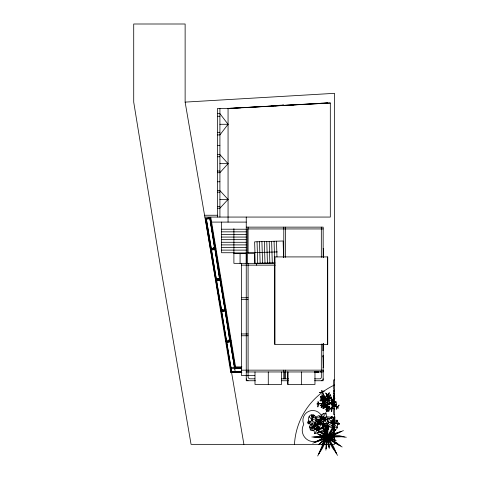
<?xml version="1.0" encoding="UTF-8"?>
<svg xmlns="http://www.w3.org/2000/svg" width="480" height="480" viewBox="0 0 480 480"><rect width="100%" height="100%" fill="white"/><g stroke="black" fill="none" stroke-linecap="round" stroke-linejoin="round"><path stroke-width="0.72" d="M246.252 263.34L246.252 252.516L254.76 252.516L254.76 263.34L274.926 262.74M256.512 265.152L256.512 263.34M274.806 344.352L274.806 256.914L327.69 256.914L327.69 344.352L274.806 344.352L274.806 256.914M287.856 384.45L287.856 371.958L287.856 384.45L314.964 384.45L314.964 371.958M326.766 408.756L326.766 408.15L326.37 409.506M326.82 408.57L327.39 406.02L326.964 407.328L326.304 407.268L326.244 407.928L326.898 407.532L326.292 409.2M329.028 446.664L329.058 447.138L328.062 437.454M337.47 427.986L337.524 424.14L336.342 423.294L334.104 423.732L332.418 424.95L332.766 426.15L337.47 427.986L333.21 422.424L326.916 417.918L328.428 421.938L329.892 422.472L331.836 421.458L332.946 419.868L332.13 418.782L326.916 417.918M319.68 424.818L320.016 423.984L323.586 423.066L323.502 425.76L322.554 426.288M316.074 425.67L316.098 424.386L315.372 425.28L314.508 424.614L314.754 425.856M311.94 424.206L312.318 417.084M333.768 398.892L331.554 400.128L331.854 398.724M327.168 434.682L328.152 425.748M327.648 435.126L328.368 425.808M327.666 408.09L327.882 404.52M309.066 421.002L309.12 423.882L308.544 423.834L309.816 421.494C308.592 419.916 306.99 422.7 308.292 423.666L309 422.49L310.05 422.166L309.816 421.494M320.628 420.828L319.278 420.384L319.2 422.214M323.268 424.176L323.364 422.364L322.692 421.296M321.36 398.046L321.396 397.398L320.718 396.9L320.988 398.232M327.276 433.02L328.164 425.73M326.538 433.002L327.174 427.56L327.87 425.784M326.064 410.118L326.13 409.332M323.64 416.502L323.286 419.496M327.492 404.964L327.456 408.21M328.944 418.974L331.962 416.358L331.668 418.866M322.872 423.264L322.35 427.458L321.042 428.196L318.972 427.506L317.658 426.162L318.252 424.998L322.872 423.264L317.73 428.58L314.784 433.728L318.312 432.27L318.48 431.13L316.878 429.828L314.754 429.276L313.8 430.032L314.784 433.728M322.446 397.506L323.01 396.498L324.252 396.426L326.166 400.2M326.856 438.474L326.076 444.57L326.052 448.686L326.178 448.188M326.958 437.688L327.012 437.25M325.872 450.12L327.306 438.936M327.402 438.174L327.456 437.754M327.642 437.154L328.014 434.256M327.972 437.286L327.978 434.874M327.714 439.722L326.262 447.51M320.016 428.238L317.976 428.208L318.21 426.768M328.674 408.528L328.734 407.55L329.856 408.132L329.724 407.598L328.512 407.25L329.49 406.65L329.382 406.2L328.404 407.184L327.72 406.746L328.644 407.478L328.554 408.45M314.724 424.902L312.528 427.38L309.636 427.872C308.658 424.47 313.866 421.854 315.12 425.67L314.43 425.676M318.312 426.954L317.952 428.748L316.596 429.222L312.6 427.35L316.11 424.956L317.55 425.232L318.312 426.954L316.35 427.086M323.424 398.22L323.502 397.842L323.64 398.238M331.002 422.37L331.32 420.93M326.028 409.386L326.538 408.96M315.138 425.7L315.33 424.836L315.672 425.622L316.356 425.406M315.36 426.084L315.726 425.466M320.034 422.838L322.794 421.248L323.34 422.574L322.8 423.216L320.034 422.838L320.304 421.644M328.17 400.446L328.494 399.126L327.396 398.388L327.492 397.338M328.524 400.692L328.98 398.844M324.174 398.76L325.014 399.06L324.54 399.774L325.422 400.77L324.078 399.366M319.14 423.576L318.234 424.5L316.47 424.572L317.982 419.304M337.392 420.33L336.69 422.508L335.676 422.694L334.272 421.83L337.392 420.33L334.062 419.994M327.042 423.378L326.754 424.368L325.68 424.794L324.15 424.074L323.55 423.27M327.576 396.486L327.288 398.31L325.962 397.746L326.124 398.31L327.558 398.622L326.406 399.318L326.544 399.792L327.684 398.688L328.494 399.126M329.196 398.328L328.764 399.726L329.262 398.322M316.968 431.004L317.88 428.28L319.164 427.89M327.9 434.862L327.294 437.214L328.896 446.046L328.728 445.416M313.926 424.476L314.79 423.732L312.048 419.706L311.562 414.522C307.458 415.944 307.26 422.604 310.92 424.662M309.12 423.882L309.852 423.258L310.05 422.166M317.718 456L323.814 442.242M317.394 419.142C314.55 419.016 314.082 423.516 316.47 424.572M314.328 429.864L315.198 428.358M326.628 426.324L328.374 422.604L329.862 422.184L331.692 423.318L332.61 424.998L331.692 426.006L326.628 426.324L333.21 422.424M325.404 440.502L318.816 453.858L322.416 448.272L326.73 439.404M325.854 439.584L320.268 450.996M323.394 355.488L323.394 366.87M318.816 453.858L319.236 453.042M324.36 420.642L325.008 419.4L324.402 418.812L322.692 419.034L321.228 419.838L321.162 420.642L323.646 421.794L324.312 420.72M326.316 416.802L325.758 417.858L323.484 418.05L321.336 417.366L320.97 416.208L321.906 415.272M322.446 443.754L322.26 444.084L324.51 441.966L327.846 437.592M312.588 414.456L314.502 415.386L312.048 419.706L309.714 422.538M327.906 435.198L332.382 427.746M328.188 436.026L333.516 427.158M337.056 421.266L337.698 420.198M329.352 435.396L333.906 427.812M316.806 430.068L317.88 428.28L319.104 432.132L317.37 432.582M322.758 443.346L323.712 441.36L327.078 436.938M333.714 421.932L333.12 422.898L333.222 425.034M329.496 403.224L329.934 402.81L329.574 403.326M313.686 430.368L312.21 430.71L310.806 430.116L312.528 427.38L312.018 423.756M314.79 423.732L315.486 422.718M314.994 425.724L317.208 423.834L319.728 424.488M314.742 417.558L318.732 415.68L320.088 416.142L320.454 417.942L319.704 419.664L318.264 419.946L314.742 417.558L322.302 418.062L325.974 412.908L326.532 416.514L325.428 417.288L323.178 416.808L321.474 415.56L321.738 414.426L325.974 412.908M321.612 444.942L327.246 437.55M333.906 431.604L328.854 436.842M217.47 113.652L219.912 113.652L228.06 124.284L219.912 134.916L217.47 134.916M333.696 418.302L334.872 416.982L334.872 419.142M217.47 154.602L219.912 154.602L228.06 163.656L219.912 172.704L217.47 172.704M324.504 420.6L323.16 422.088L323.718 423.156L328.254 423.978L324.504 420.6L326.586 419.772L327.864 420.354L328.206 423.39M334.368 431.016L334.854 430.482M217.47 190.584L219.912 190.584L228.06 199.41L219.912 208.236L217.47 208.236M324.324 417.714L322.674 419.406L320.1 417.138M319.692 424.248L317.784 423.738L320.892 420.714M327.858 436.674L333.672 431.274M328.404 436.734L330.558 434.586M308.076 423.42L309 422.49L309.852 423.258M330.678 434.472L331.674 433.494M326.346 409.29L326.778 408.87M322.83 414.366L323.73 413.49M331.746 433.422L333.846 431.388M322.692 423.936L323.586 423.066M332.97 432.234L333.87 431.37M336.726 428.658L334.326 430.926L335.682 429.636M335.286 430.014L335.682 429.636L335.304 429.996M324.324 405.768L326.16 404.214M322.938 427.146L324.246 426.03L326.238 425.622L327.594 426.27M319.104 432.132L319.86 431.49M331.86 398.61L331.59 398.838L331.446 397.548L331.512 399.174L330.732 398.508L330.516 398.796L331.518 399.3L331.554 400.128M334.26 430.86L334.8 430.404M322.272 405.528L324.264 404.748L323.568 404.442L323.958 404.112L324.42 404.682L325.428 404.292L323.976 404.922M327.24 436.944L319.416 443.88L319.8 443.628M318.402 444.72L326.88 437.754M325.074 439.752L320.28 443.232M327.432 437.814L327.744 437.562M325.854 403.956L324.126 405.66L323.244 404.742L323.532 405.468M325.278 423.204L323.118 424.866L325.596 427.194L328.764 429.162L328.206 427.878M329.34 403.986L329.904 403.122M324.198 398.916L324.672 399.114L324.402 399.624M331.074 423.426L331.974 422.772L331.524 421.95M331.71 400.278L333.96 398.634L333.852 396.888M333.21 404.736L332.724 405.264L333.252 404.838L333.018 403.716L329.7 403.428M324.822 406.836L325.404 406.326L325.806 407.61L326.016 407.19L325.428 405.966L326.394 406.446L326.574 406.098L325.398 405.834L325.2 405L325.386 406.206L324.288 406.794M317.976 428.208L319.188 427.506M315.282 429.768L317.88 428.28M334.002 401.472L333.294 401.856L333.804 402.912L333.258 401.85L333.036 402.696L333.27 405.444L333.804 404.352L333.27 405.318L333.978 405.624L336.06 405.21L336.468 403.524L336.042 401.874L334.332 403.614L336.33 405.258L335.898 404.46M341.058 431.652L341.652 431.334L336.408 432.864L330.264 435.432M320.742 400.104L319.992 400.488L320.316 401.082L321.408 400.248M328.488 400.842L330.264 400.644L328.5 400.686L328.344 398.886L327.954 399.252L328.35 400.158M314.844 429.174L312.528 427.38L309.858 428.742L310.806 430.116M340.224 432.006L334.554 434.964M318.522 419.652L319.308 420.774L314.952 422.394M323.982 420.582L327.45 419.07M321.666 397.722L322.818 396.51L320.838 397.026L320.376 396.63L322.332 396.39M329.61 436.374L343.422 430.59M329.358 437.142L333.864 435.252M315.15 442.242L312.75 443.184M315.924 441.942L319.062 440.712M319.014 440.736L321.18 439.884M321.054 439.938L323.046 439.164M322.848 439.242L325.818 438.09M325.254 438.846L314.484 442.506L319.092 440.154L326.082 437.442M337.242 424.848L339.618 423.948L336.492 421.194M326.94 437.118L327.372 436.95M327.36 438.036L327.792 437.874M327.672 395.526L326.736 395.796L329.232 393.582L329.328 392.616L327.12 395.034L326.64 393.678L325.65 392.988L326.946 395.268L325.206 397.65L326.532 396.042L327.468 395.778M317.784 423.738L321.444 422.778M329.13 404.46L329.964 404.244L329.664 404.034L330.108 403.152L331.734 403.776L332.724 403.512L330.798 403.116C338.04 399.108 330.372 403.938 329.256 402.99M321.672 420.816L320.754 421.056L319.404 420.096M323.964 418.566L325.866 418.104M316.128 418.776L312.048 419.706L309.024 416.694M331.2 423.81L333.18 423.378M334.872 416.982L332.682 417.426M327.576 421.668L328.728 421.434M206.436 219.786L211.098 247.95M213.342 247.62L214.776 247.356L210.018 218.586L206.436 219.252L211.194 248.016M210.402 249.228L215.91 248.208M211.536 250.62L216.198 278.784M215.502 280.062L221.01 279.042M216.636 281.454L221.544 309.57M221.298 309.618L222.828 309.42M224.832 308.964L220.176 280.794L224.844 308.958M220.602 310.896L226.11 309.876M221.736 312.288L226.398 340.452M227.928 340.254L230.076 339.852L225.318 311.088L221.736 311.754L226.494 340.518M225.702 341.73L231.21 340.71M226.836 343.122L231.498 371.286M235.038 370.632L230.376 342.462L234.81 369.198M234.426 371.322L231.222 371.916L226.308 342.186L230.784 341.358L235.224 368.184M236.31 371.544L230.802 372.564L205.302 218.4L210.81 217.374L235.824 368.604M334.296 398.538L334.776 398.634L334.884 398.124L334.026 398.568L333.996 397.614M324.822 403.368L318.612 403.794L318.102 401.556L317.832 402.132L318.492 403.812L317.826 403.902L317.256 403.362L316.938 404.046L318.174 404.076L317.85 406.986L318.282 404.04L324.744 403.092M324.75 431.43L319.668 431.856L318.636 431.016L319.344 429.336L321.03 428.112L322.566 428.346L324.75 431.43L317.73 428.58L313.728 425.502L316.596 425.844L317.172 426.624L316.644 427.908L315.456 428.778L314.514 428.448L313.728 425.502M330.846 436.548L334.446 436.332M330.468 436.494L339.222 436.38L346.284 437.256M329.994 437.13L342.966 436.704M312.6 427.35L314.412 427.224M314.688 372.006L318.132 371.79L318.246 372.192M330.798 444.354L191.064 444.354L159.978 263.34L133.716 102.108L133.716 24L185.13 24L185.13 102.108L334.5 93.33L334.5 444.354L332.256 444.354M228.06 222.096L228.06 108.438L273.054 105.942M275.256 105.822L278.928 105.618M283.332 105.372L327.594 103.158M272.916 105.882L272.526 106.134M273.624 105.846L278.874 105.564M282.966 105.342L282.552 105.132M283.254 105.324L283.656 105.306M228.06 108.438L330.312 103.014L330.312 217.062L204.87 217.062M232.146 108.318L217.47 108.438L217.47 217.062M233.592 108.24L241.134 107.832M242.46 107.76L327.594 102.912M331.056 422.82L331.974 422.772M331.89 420.906L333.606 420.834M254.418 252.606L277.35 251.916M330.312 103.014L320.838 103.29M262.41 106.53L264.252 106.53M217.47 116.286L219.912 116.286M219.912 124.284L228.06 124.284M217.47 132.33L219.912 132.33M217.47 145.548L219.912 145.548M217.47 156.762L219.912 156.762M219.912 163.656L228.06 163.656M217.47 171.024L219.912 171.024M217.47 181.758L219.912 181.758M217.47 192.156L219.912 192.156M219.912 199.41L228.06 199.41M217.47 206.526L219.912 206.526M204.564 215.25L217.782 215.25M211.584 222.096L246.252 222.096M246.252 227.136L323.166 227.136L323.166 257.358M323.166 228.942L247.17 228.942L247.17 252.57M221.544 229.218L246.252 229.218M221.544 231.834L246.252 231.834M221.544 234.444L246.252 234.444M221.544 237.06L246.252 237.06M221.544 239.67L246.252 239.67M221.544 242.28L246.252 242.28M221.544 244.896L246.252 244.896M221.544 247.506L246.252 247.506M323.166 248.52L323.55 248.454L323.55 257.226M221.544 250.116L246.252 250.116M233.898 252.732L221.544 252.732L221.544 222.096M233.898 252.966L246.252 252.966M233.898 253.308L246.252 253.308M254.76 253.464L247.35 253.464L247.35 263.34M274.944 263.34L233.898 263.34L233.898 228.642M241.362 265.152L275.25 265.152M241.362 297.738L248.088 297.738M241.362 299.55L248.088 299.55M241.362 333.948L248.088 333.948M241.362 335.754L248.088 335.754M322.932 350.256L323.394 350.376M323.166 350.376L322.932 343.974M323.166 350.604L323.394 343.944M323.166 355.26L323.394 367.644M323.166 355.488L322.932 356.916M323.166 356.406L323.622 356.406L323.622 367.716L323.166 367.644M233.868 366.888L241.878 366.888M323.166 367.236L323.622 367.236M234.174 367.41L241.548 367.41M234.318 367.866L241.458 367.866M231.72 367.986L241.494 367.986M241.494 368.268L231.72 367.998M241.362 370.152L323.166 370.152L323.166 371.958L246.252 371.958M241.494 371.34L231.72 371.586M241.458 371.508L231.462 371.508L231.462 368.592M314.34 371.79L318.132 371.79M314.7 371.904L317.562 371.904M241.548 371.958L231.228 371.958L231.228 368.712M314.34 372.132L318.132 372.132M314.694 372.192L318.48 371.958M241.878 372.48L230.952 372.48L230.952 366.888M254.784 375.402L241.362 375.402L241.362 263.34M254.85 378.84L249.696 378.816A2.154 2.154 0 0 1 248.088 376.968L248.088 263.34M281.478 378.84L288.6 378.84M314.64 378.84L319.998 378.828A1.65 1.65 0 0 0 321.324 377.46L321.324 343.98M334.5 379.89L333.666 379.89L333.666 384.402M255.378 380.742L246.252 380.742L246.252 217.062M281.34 380.742L288.444 380.742M314.598 380.742L323.166 380.742L323.166 343.944M334.5 390.15L333.666 390.15L333.666 394.068L334.5 394.068M333.666 390.99L334.5 390.99M333.666 393.228L334.5 393.228M334.5 394.77L333.666 394.77L333.666 397.722L334.5 397.722M333.666 395.34L334.5 395.34M333.666 396.18L334.5 396.18M333.666 398.304L334.5 398.304L333.666 398.364L333.666 399.258L334.5 399.258L333.666 399.198M333.666 403.434L334.5 403.434M333.666 403.488L334.5 403.488M334.5 404.274L333.666 404.274L333.666 400.092M328.434 404.604L328.626 404.292M334.5 405.456L333.666 405.456L333.666 409.374L334.5 409.374M333.666 406.296L334.5 406.296M333.666 408.534L334.5 408.534M334.5 414.558L333.666 414.558L333.666 410.244M334.5 418.332L333.666 418.332L333.666 423.156L334.5 423.156M333.666 419.214L334.5 419.214M333.666 422.274L334.5 422.274M334.5 428.892L333.666 428.892L333.666 431.844L334.5 431.844M333.666 429.462L334.5 429.462M333.666 430.302L334.5 430.302M333.666 436.29L334.5 436.29M334.5 437.298L333.666 437.298L333.666 438.138L334.5 438.138M334.428 435.474L338.97 435.57L344.442 436.926M332.244 437.85L327.414 437.562M323.964 436.59L318.51 436.494L313.59 437.01L318.492 437.706L325.872 437.838M326.844 436.638L325.89 436.626L319.626 431.928L316.986 429.294M311.856 436.986L325.398 437.22M332.7 404.586L333.27 404.604M327.42 436.938L319.308 434.646L316.998 433.458M333.096 404.52L330.744 403.632L331.95 404.274L331.872 405.216L332.484 405.312L332.136 404.376L333.15 404.922M324.93 430.56L326.154 430.614L324.942 427.278L323.52 426.834L321.558 427.794L326.154 430.614M341.964 436.542L333.666 436.434L333.666 432.126M318.984 416.19L321.336 416.334M319.434 419.346L321.99 419.484L321.516 418.14L320.568 417.816M326.304 416.712L331.284 417.198M334.764 401.352L336.078 401.754L334.332 403.614L336.06 405.21L335.736 404.616M341.976 436.53L342.948 436.632M307.836 422.364L309 422.49L308.046 421.65M327.51 436.824L332.25 437.766M327.666 437.22L333.462 437.964M333.63 403.518L329.676 402.924M309.612 426.954L312.528 427.38L312.966 430.656M330.996 422.55L333.762 423M334.296 423.09L339.618 423.948M319.926 371.718L321.324 371.958M325.494 436.932L326.214 437.058M319.53 422.214L317.256 421.794L315.312 420.3M326.64 437.748L320.754 435.858L318.714 434.52M324.882 428.412L326.166 428.706M333.246 408.612L332.154 407.952L332.268 404.946L332.076 407.076L330.132 408.642L330.492 409.332L332.046 407.406L331.26 410.79L331.686 411.606L332.142 408.252L333.216 408.99M333.648 428.274L328.812 426.702M327 408.582L326.328 408.048L326.928 408.642M324.558 436.692L317.958 434.01M333.972 405.732L333.624 405.012M329.292 437.484L334.47 439.776M328.164 437.448L336.216 440.472M327.756 437.676L335.25 440.112L334.926 439.944M318.864 419.832L320.238 420.378M323.754 399.852L325.902 401.118M330.972 421.08L333.33 422.082M334.044 402.324L332.46 401.892L333.18 400.392L332.652 400.548L332.142 402.186L331.704 400.818L331.26 400.95L332.058 402.324L331.536 403.242L332.376 402.012L333.816 402.582M318.75 434.472L326.46 437.178L325.98 436.188M334.152 405.9L336.822 407.16L336.192 409.266L336.738 408.966L336.948 407.22L337.632 407.544L337.902 408.318L338.556 407.958L337.386 407.196L339.144 405.042L337.26 407.16L334.194 405.624M331.14 404.04L333.594 405.24M318.87 422.646L317.256 421.794L316.218 419.376M331.092 404.322L333.528 405.606M319.086 430.392L317.058 429.198M323.304 398.046L322.656 397.662L323.004 398.238M328.356 437.508L336.168 442.416L339.132 444.948M328.452 438.27L342.138 447M328.446 438.918L335.382 443.298L340.464 445.902M330.786 439.704L339.072 444.984M323.1 405.324L322.782 404.994L322.788 405.348M324.408 419.916L325.566 420.714M323.754 400.122L325.806 401.562M320.784 431.412L326.532 435.792M327.342 436.404L327.786 436.746M318.774 430.584L315.816 428.328M320.178 431.646L327 436.848M326.664 437.292L327.114 437.634M322.308 406.002L321.756 405L322.05 403.698L321.54 405.48L320.088 405.192L321.486 405.654L321.108 407.76L321.516 407.448L321.708 405.204L322.236 406.32M322.758 401.058L323.544 401.532L322.524 402.468L323.028 402.552L323.904 401.418L323.94 402.702L324.366 402.768L324.018 401.334L324.714 400.794L323.652 401.466L322.884 400.962M327.438 400.65L326.934 400.224L327.258 399.912L327.432 400.374M318.666 423.132L317.256 421.794L317.664 424.71M322.242 426.282L323.064 427.278M314.502 415.386L315.816 417.468M331.626 425.466L333.324 427.824M331.962 416.358L333.888 419.214M335.91 452.694L336.372 453.36L333.852 447.3L329.1 438.72M310.656 424.548L312.528 427.38M335.382 451.734L332.568 448.008L328.104 439.956M320.25 424.044L319.44 422.376L320.364 423.978M333.57 404.682L333.918 405.294M328.77 439.638L337.494 455.376M319.446 422.382L319.848 423.138M318.402 420.396L320.316 424.032M319.278 420.384L319.908 421.59M324.012 431.1L324.57 432.162M323.412 431.256L325.734 435.714M324.45 431.934L326.214 435.33M325.332 433.632L326.004 434.934M326.34 400.026L322.554 392.442L324.204 391.134L323.586 390.996L322.482 392.304L322.278 390.708L321.54 390.546L322.104 392.01L319.488 392.562L322.188 392.13L324.252 396.426L322.506 396.396L322.05 395.976L322.032 394.542L322.218 395.976M329.172 403.962L329.34 404.604L329.682 404.604L329.514 404.148M322.236 401.004L323.232 403.224L322.434 401.196M334.152 399.072L334.5 399.96L334.074 399.132M322.266 418.068L323.646 421.794M315.522 426.06L315.06 425.562L315.162 426.084M327.666 436.614L323.28 427.308L323.412 427.764M322.758 426.066L327.24 436.788M326.982 437.346L323.658 428.352M325.116 417.702L325.89 419.736M319.308 420.774L319.494 421.476M185.13 102.108L215.232 277.38M215.484 278.856L215.736 280.338M215.994 281.814L216.246 283.29M216.498 284.766L217.644 291.42M217.896 292.896L218.148 294.372M218.406 295.854L218.658 297.33M218.91 298.806L219.162 300.288M221.322 312.846L221.574 314.328M231.474 371.958L243.906 444.354M327.594 434.862L325.758 426.414L325.782 426.9M325.53 425.064L327.276 435.618M326.73 435.006L325.89 427.536M326.91 436.062L327.096 437.214M224.976 309.024L220.218 280.254L216.636 280.92L221.394 309.684M234.81 368.472L230.418 341.922L226.836 342.588L231.594 371.352M214.644 247.296L209.988 219.126L214.368 247.344M317.208 423.834L317.43 425.316M329.052 447.138L328.986 446.652L329.244 448.458M328.35 442.146L327.762 437.91M328.566 443.7L327.972 439.452M328.56 443.658L328.806 445.404M328.884 445.386L328.938 446.046M283.674 105.534L283.722 105.072L271.734 105.72L271.758 106.176M283.242 105.096L283.272 105.552M283.032 105.108L283.056 105.564M272.424 105.678L272.448 106.14M283.602 257.292L283.116 240.99L254.628 241.848L254.952 252.594M276.492 241.188L276.966 256.944M274.062 241.266L274.71 262.746M271.632 241.338L272.28 262.824M269.202 241.41L269.85 262.896M266.772 241.482L267.42 262.968M264.342 241.554L264.99 263.04M261.918 241.632L262.566 263.118M259.488 241.704L260.136 263.19M257.058 241.776L257.706 263.262M254.736 252.6L255.06 263.34M333.666 384.864L333.666 389.322M333.666 424.086L333.666 428.544M327.69 256.914L327.69 344.352M323.358 248.52L323.358 257.172M323.334 343.566L323.334 350.256M321.324 227.136L321.324 257.358M317.904 371.79L317.904 372.132M301.41 371.958L301.41 384.45M293.244 105.018L291.402 105.114M285.624 227.136L285.624 257.358M285.624 370.152L285.624 378.84M284.706 371.958L284.706 378.84M283.788 227.136L283.788 257.358M283.788 370.152L283.788 378.84M281.556 371.958L281.556 384.45L254.994 384.45L254.994 371.958M268.278 371.958L268.278 384.45M264.252 106.584L262.41 106.68M248.088 227.136L248.088 252.87M240.072 253.308L240.072 263.34M219.912 108.438L219.912 217.062M323.166 378.84A2.154 2.154 0 0 1 321.324 380.742M248.088 380.742A2.154 2.154 0 0 1 246.252 378.84M294.462 444.354A69.834 69.834 0 0 1 334.5 384.996M321.474 415.716A9.876 9.876 0 0 0 308.706 411.336A9.876 9.876 0 0 0 303.498 423.792L303.756 424.44A11.466 11.466 0 0 0 321.792 438.282M324.762 433.14A11.466 11.466 0 0 1 323.616 435.906M323.616 424.44A11.466 11.466 0 0 1 324.54 426.492M324.378 398.394L323.388 401.316L321.876 401.13L320.742 400.272L324.342 398.496L323.094 397.614L321.72 397.47L320.886 398.676L320.802 400.188L324.378 398.394M312.204 416.598L312.192 417.42L312.654 416.85L313.206 417.276L313.05 416.478L313.62 416.088L312.996 415.86L313.014 415.038L312.546 415.608L311.994 415.182L312.15 415.98L311.586 416.37L312.204 416.598M312.432 416.382L312.426 416.73L313.026 416.166L312.348 415.788L312.174 416.286L312.774 415.728L312.852 416.67L312.426 416.388M326.154 409.212L326.508 411.384L327.75 411.642L328.938 411.03L326.358 408.438L326.154 409.212M323.52 407.322L323.472 408.66L324.414 408.066L324.96 406.866L323.064 404.862L323.52 407.322M329.286 409.608L329.028 411.054L326.262 408.45L327.558 407.958L328.872 408.078L329.286 409.608M323.496 407.292L323.43 408.57L322.314 407.922L321.642 406.728L322.122 405.648L323.13 404.934L323.496 407.292M325.05 401.556L325.272 403.632L326.448 405.33L328.512 400.164L329.544 401.724L329.808 403.668L325.05 401.556L326.508 400.326L328.452 400.032L326.382 405.198L328.212 404.874L329.82 403.668L325.02 401.568M312.522 415.326L312.396 415.878L311.946 415.866L312.024 416.766L312.462 416.628L312.678 417.132L312.804 416.58L313.254 416.592L313.176 415.692L312.738 415.83L312.522 415.326M331.152 397.482L330.948 398.34L327.492 395.328L327.312 397.02L327.9 398.712L329.532 398.91L331.056 398.328L327.594 395.34L328.248 394.878L330.54 394.962L331.152 397.482M327.144 410.136L326.508 411.384L328.872 408.078L327.144 410.136M330.54 394.956L327.888 398.736L330.54 394.962M210.384 218.022L205.908 218.856L210.822 248.58L215.304 247.752L210.384 218.022M215.484 248.856L211.008 249.69L215.922 279.414L220.404 278.586L215.484 248.856M215.118 249.42L211.536 250.086L216.294 278.85L219.876 278.19L215.118 249.42M215.076 249.966L219.468 278.178L215.088 249.96M220.584 279.69L216.108 280.518L221.022 310.248L225.504 309.42L220.584 279.69M225.684 310.524L221.208 311.352L226.122 341.082L230.604 340.254L225.684 310.524M225.276 311.628L229.668 339.846L225.288 311.628M322.758 406.542L321.642 406.728L324.984 406.848L322.758 406.542M322.434 398.664L321.72 397.47L323.388 401.316L322.434 398.664"/></g></svg>
